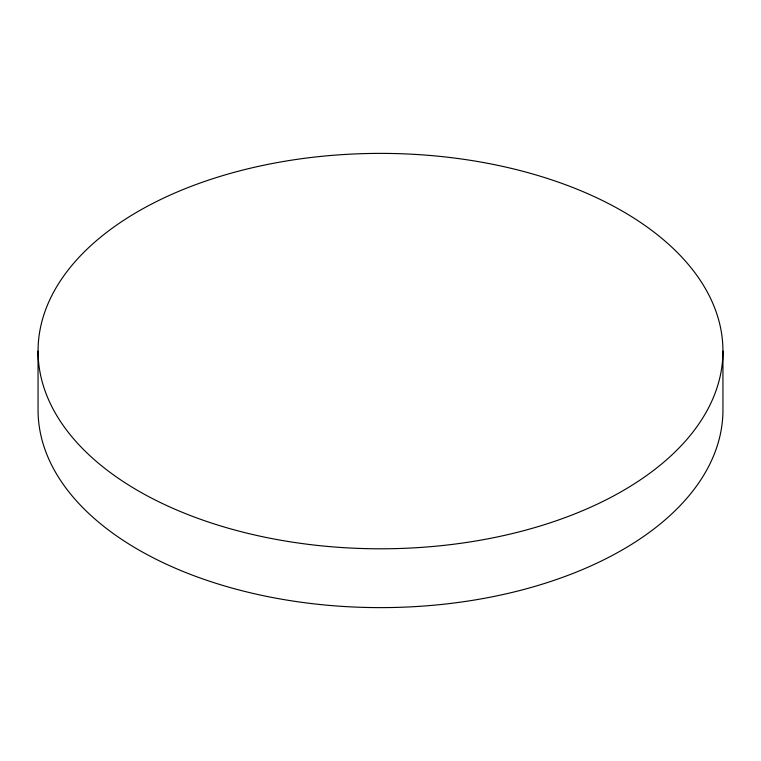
<?xml version="1.0" encoding="UTF-8"?>
<svg xmlns="http://www.w3.org/2000/svg" width="761" height="761" viewBox="0 0 761 761"><rect width="100%" height="100%" fill="white"/><g stroke="black" fill="none" stroke-linecap="round" stroke-linejoin="round"><path stroke-width="1.14" d="M722.95 351.087A342.45 197.708 0 0 1 209.275 522.312A342.45 197.708 0 0 1 209.275 179.872A342.45 197.708 0 0 1 722.95 351.087L722.95 409.913A342.45 197.708 0 0 1 380.5 607.62A342.45 197.708 0 0 1 38.05 409.913L38.05 351.087"/></g></svg>
